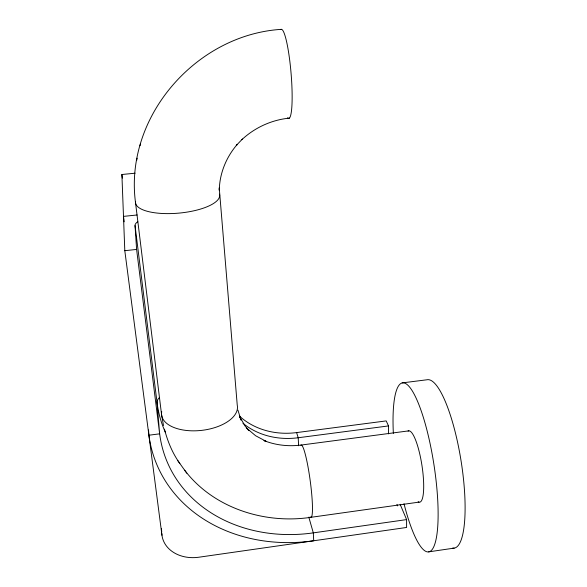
<?xml version="1.0" encoding="UTF-8"?>
<svg xmlns="http://www.w3.org/2000/svg" width="587" height="587" viewBox="0 0 587 587"><rect width="100%" height="100%" fill="white"/><g stroke="black" fill="none" stroke-linecap="round" stroke-linejoin="round"><path stroke-width="0.88" d="M400.143 504.336L406.608 519.598L406.6 527.464L198.839 557.224A34.112 27.237 -10.8 0 1 161.961 535.263L124.804 250.693L121.891 174.5L135.076 173.209M281.356 29.35C196.146 34.596 124.004 117.011 135.524 202.676L161.564 414.657L163.502 425.553M140.029 145.73L140.513 143.668M136.676 160.398L137.189 158.174M242.431 139.031L241.8 139.706C254.765 127.584 271.7 119.836 289.384 118.134M241.837 139.647L236.268 145.466L237.104 144.578C226.186 157.235 219.516 173.598 219.281 190.371L219.252 188.698M428.664 551.853L454.169 548.119M406.608 519.598L313.311 532.871A148.019 124.789 -18.7 0 1 159.657 433.83L148.893 435.216L148.548 429.963M419.015 502.127L310.611 517.352C264.429 524.257 213.411 508.085 184.648 470.209M408.853 430.851L301.248 445.041C288.701 446.656 275.736 445.291 263.959 440.58L266.498 441.527L255.609 435.737L246.437 427.967L248.837 430.52L245.197 426.191L239.665 416.704L241.037 420.065L237.94 410.144M239.335 415.97A71.885 61.943 -18.6 0 0 296.618 432.59L386.202 420.908L388.506 425.927L388.572 433.91M388.506 425.927L298.196 437.755A72.502 62.31 -18.6 0 1 242.93 423.249M402.161 382.9L426.976 379.774A85.269 20.545 80.9 0 1 461.441 463.268A85.269 20.545 80.9 0 1 452.658 548.111M124.804 250.693L136.602 249.431L135.039 225.599A18.586 6.618 -5.9 0 1 137.798 221.695M137.116 214.981L123.49 216.383L124.195 221.82M164.463 429.126C167.596 441.336 172.468 453.245 179.857 463.517M177.626 460.421L186.805 473.203M396.944 504.424L397.56 505.899M296.618 432.59L298.196 437.755L298.636 445.775M308.821 517.162L313.311 532.871L313.707 540.766A158.637 133.792 -18.7 0 1 148.9 435.216M121.891 174.5L122.353 178.14M135.039 225.599L157.052 402.638L159.649 433.83L136.602 249.431M219.237 187.862L237.243 405.096A38.17 19.965 -6.6 0 1 199.646 430.579A38.17 19.965 -6.6 0 1 161.733 411.59M161.462 528.645L161.711 531.939M161.836 533.605L161.961 535.263M393.356 433.382A85.511 18.564 81.2 0 1 417.005 400.085A85.511 18.564 81.2 0 1 437.117 532.959A85.511 18.564 81.2 0 1 404.01 503.749M300.845 445.217A36.533 4.153 82.3 0 1 310.45 482.587A36.533 4.153 82.3 0 1 310.127 516.905M408.075 431.078A36.078 7.814 81.2 0 1 422.229 467.34A36.078 7.814 81.2 0 1 418.149 501.738M219.465 194.136A42.227 14.249 -5.2 0 1 178.235 213.176A42.227 14.249 -5.2 0 1 135.604 201.378M280.791 29.563A44.685 6.053 85.2 0 1 291.255 75.547A44.685 6.053 85.2 0 1 287.637 117.745M165.409 432.428A140.638 120.504 -18.6 0 1 157.059 402.638A17.074 8.717 -7.4 0 1 159.407 397.568"/></g></svg>
